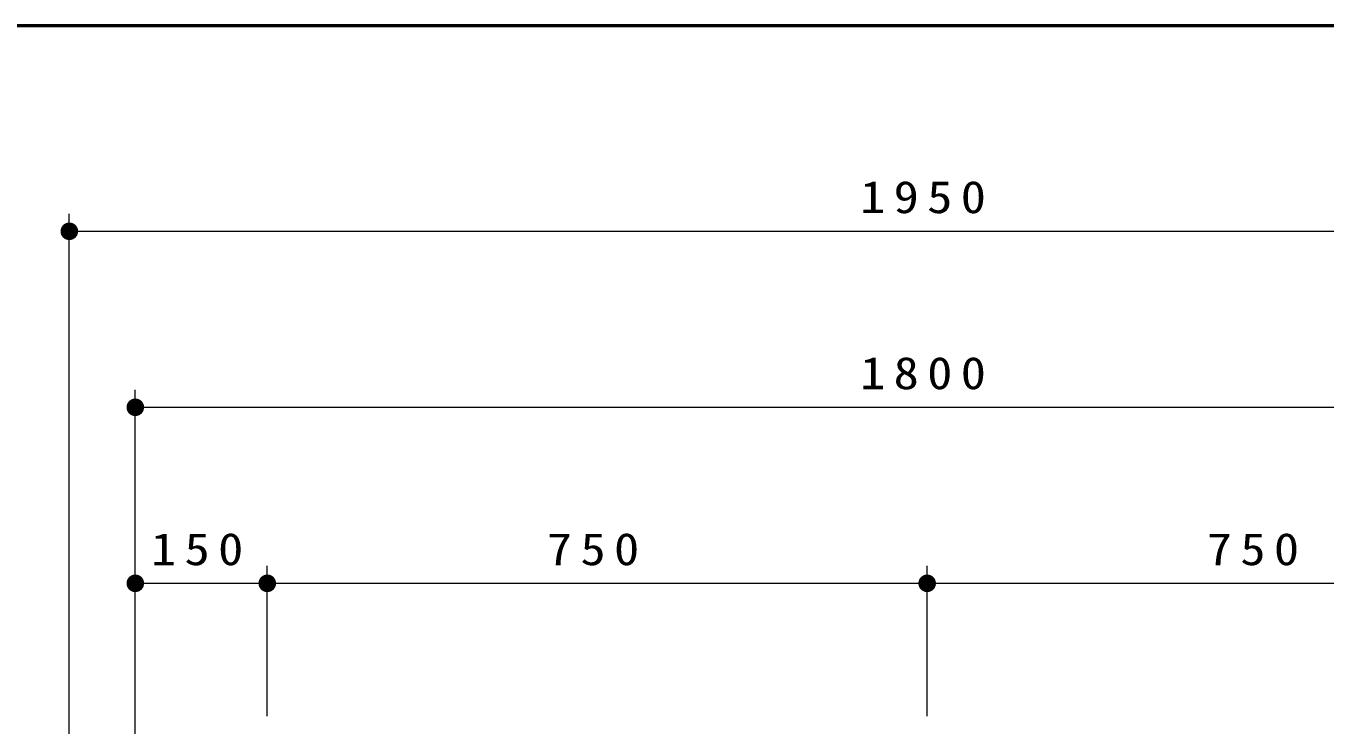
# Model space of a CAD drawing. Units: millimetres on the paper, scale 1:20. Extents: x -385 to 0, y 0 to 267.
# Drawn here: x -309.6 to -235.8, y 227.3 to 267 of the extents above; entities that cross this region are included whole.
import ezdxf

# ---------------------------------------------------------------- set-up
doc = ezdxf.new("R2010")
doc.units = ezdxf.units.MM
doc.layers.add('1_20', color=7, linetype='Continuous', lineweight=25)
doc.layers.add('A3図枠', color=7, linetype='Continuous', lineweight=13)
doc.styles.add('ＭＳ ゴシック', font='')
doc.styles.get('ＭＳ ゴシック').set_extended_font_data('MS Gothic')

# ---------------------------------------------------------------- blocks, each defined once
blk = doc.blocks.new('filled_dot')
at = {"color": 0, "linetype": 'Continuous', "lineweight": -2, "const_width": 1.25}
blk.add_lwpolyline([(-0.625, 0, 1), (0.625, 0, 1)], format="xyb", close=True, dxfattribs=at)

msp = doc.modelspace()

# ---------------------------------------------------------------- linework, layer by layer
at = {"layer": '1_20', "lineweight": 13}
for p, q in [((-307.175, 211.329), (-307.175, 256.337)), ((-307.175, 255.337), (-209.675, 255.337)), ((-303.425, 225.666), (-303.425, 246.337)), ((-303.425, 245.337), (-213.425, 245.337)), ((-295.925, 227.787), (-295.925, 236.337)), ((-258.425, 227.787), (-258.425, 236.337)), ((-303.425, 235.337), (-295.925, 235.337)), ((-295.925, 235.337), (-258.425, 235.337)), ((-258.425, 235.337), (-220.925, 235.337))]:
    msp.add_line(p, q, dxfattribs=at)
at = {"layer": 'A3図枠', "lineweight": 50}
msp.add_line((0, 267), (-385, 267), dxfattribs=at)

# ---------------------------------------------------------------- block references
at = {"layer": '1_20', "lineweight": 13, "xscale": 0.4, "yscale": 0.4}
for p in [(-307.175, 255.337), (-303.425, 245.337), (-303.425, 235.337), (-295.925, 235.337), (-258.425, 235.337)]:
    msp.add_blockref('filled_dot', p, dxfattribs=at)
at = {"layer": '1_20', "lineweight": 13, "xscale": 0.4, "yscale": 0.4, "rotation": 180}
for p in [(-295.925, 235.337), (-258.425, 235.337)]:
    msp.add_blockref('filled_dot', p, dxfattribs=at)

# ---------------------------------------------------------------- texts
at = {"layer": '1_20', "char_height": 1.833, "attachment_point": 8, "style": 'ＭＳ ゴシック'}
for s, insert in [('\\T1.33;\\W1.15;1950', (-258.425, 256.337)), ('\\T1.33;\\W1.15;1800', (-258.425, 246.337)), ('\\T1.33;\\W1.15;150', (-299.675, 236.337)), ('\\T1.33;\\W1.15;750', (-277.175, 236.337)), ('\\T1.33;\\W1.15;750', (-239.675, 236.337))]:
    msp.add_mtext(s, dxfattribs=dict(at, insert=insert))

doc.saveas('drawing.dxf')
